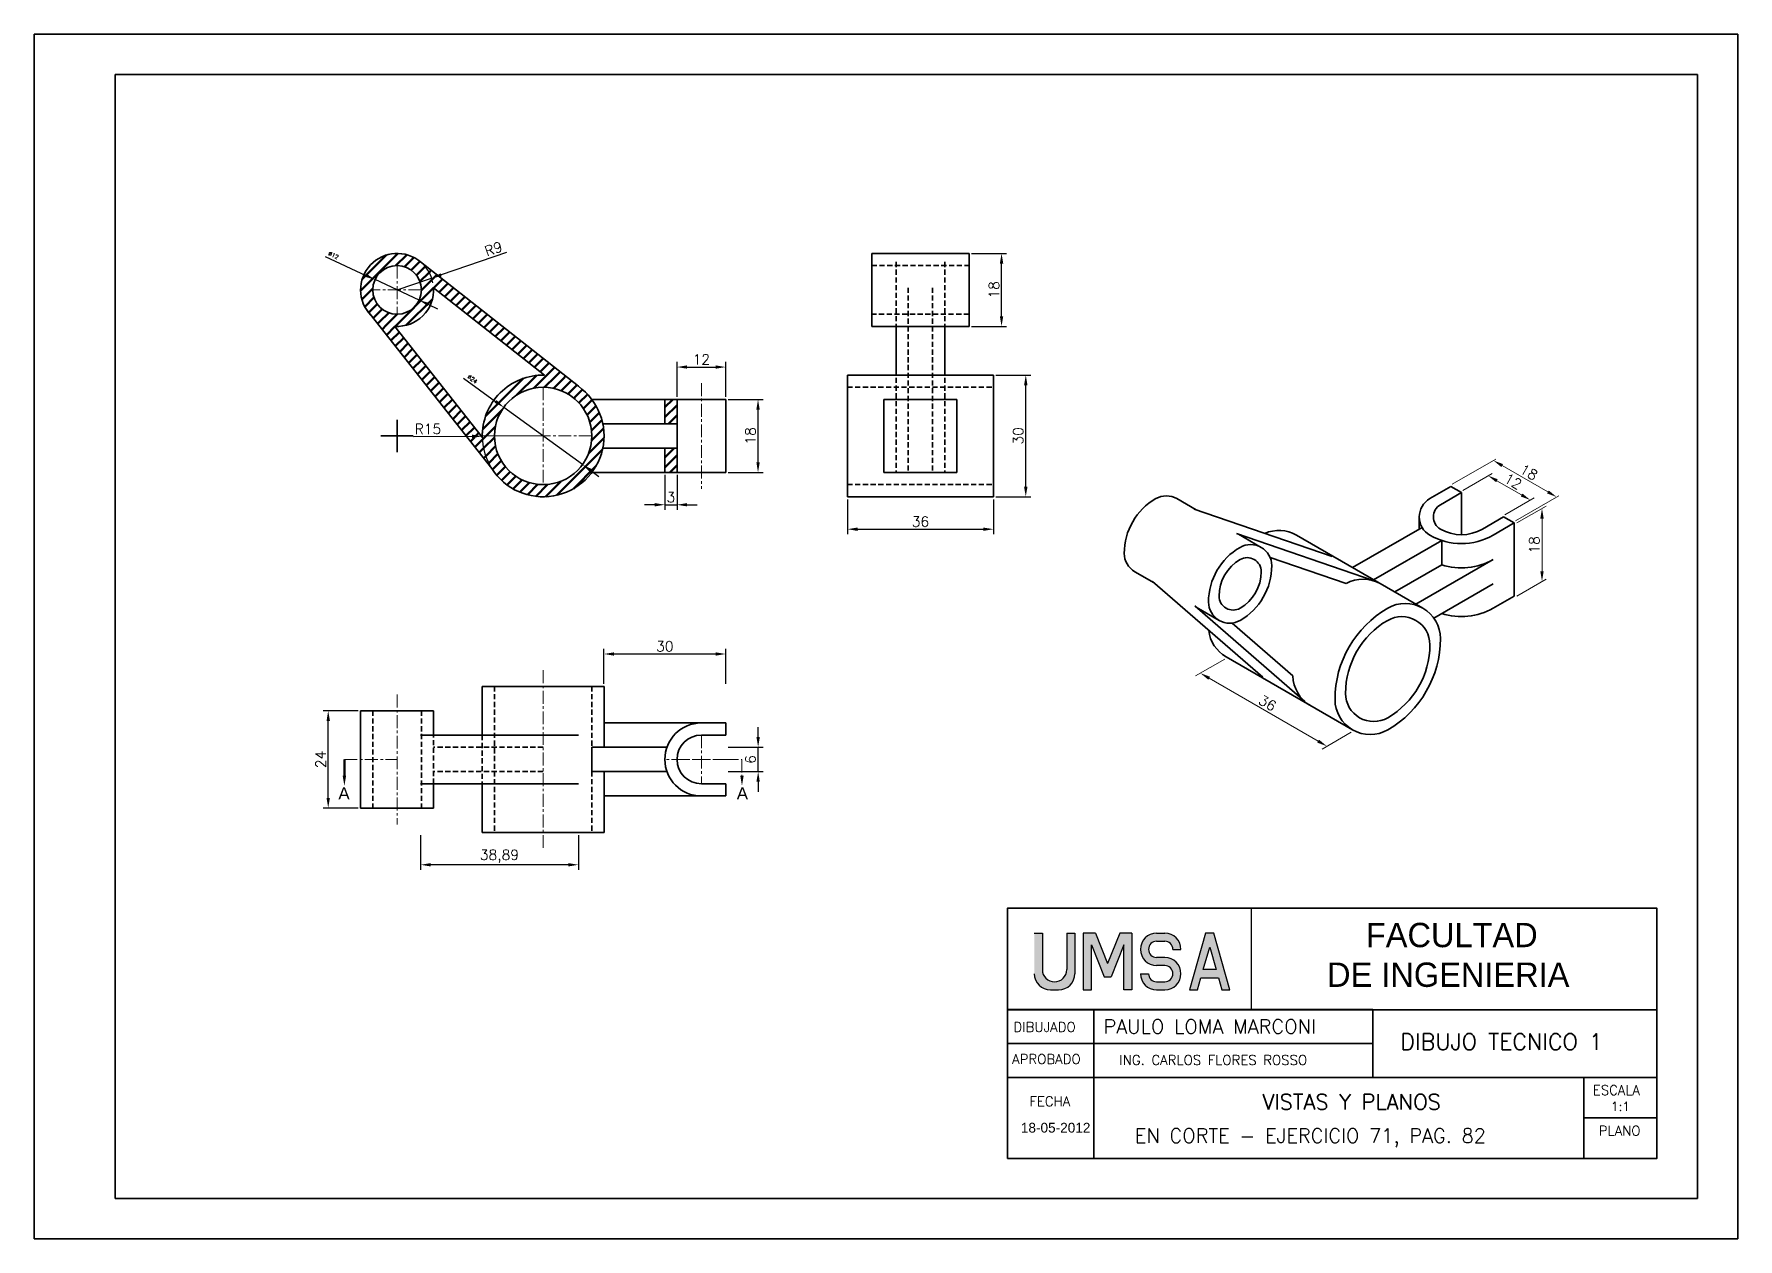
# Model space of a CAD drawing. Header units: millimetres. Extents: x -610 to 6844, y -355 to 774.
# Drawn here: x 2051 to 2471, y 3.6 to 300.6 of the extents above; entities that cross this region are included whole.
import ezdxf

# ---------------------------------------------------------------- set-up
doc = ezdxf.new("R2010")
doc.units = ezdxf.units.MM
doc.header["$LTSCALE"] = 0.1
doc.linetypes.add('CENTER', pattern=[50.8, 31.75, -6.35, 6.35, -6.35])
doc.linetypes.add('DASHED', pattern=[19.05, 12.7, -6.35])
for name, color, linetype, lineweight in [('A2', 2, 'Continuous', 30), ('COTAS', 2, 'Continuous', 9), ('COTAS @ 1', 2, 'Continuous', 9), ('EJES', 1, 'CENTER', 20), ('L2', 4, 'Continuous', 35), ('L3', 210, 'Continuous', 50), ('MARGEN', 5, 'Continuous', 35), ('SEG', 3, 'DASHED', 35), ('T1', 2, 'Continuous', 25), ('TEXT1', 2, 'Continuous', 20), ('TEXT2', 4, 'Continuous', 30)]:
    doc.layers.add(name, color=color, linetype=linetype, lineweight=lineweight)
doc.styles.add('ARIA', font='ARIALUNI.TTF')
doc.styles.add('SIMPLEX', font='simplex.shx')
doc.styles.get("Standard").update_dxf_attribs({"font": 'txt.shx', "height": 1})
doc.styles.add('TEXTO GRUESO', font='ARLRDBD.TTF')
doc.dimstyles.new('Anotativo', dxfattribs={"dimscale": 0, "dimtxt": 2.5, "dimasz": 2.5, "dimexe": 1.25, "dimexo": 0.625, "dimtad": 1, "dimtxsty": 'Standard', "dimcen": 2.5, "dimadec": 0, "dimazin": 0, "dimtfac": 1, "dimtmove": 0, "dimatfit": 3, "dimfxl": 0, "dimarcsym": 0})

# ---------------------------------------------------------------- blocks, each defined once
blk = doc.blocks.new('*D37')
at = {"layer": 'COTAS', "color": 0, "lineweight": -2, "transparency": 16777216}
for p, q in [((2251.52, 185.95), (2251.52, 177.34)), ((2287.52, 185.95), (2287.52, 177.34)), ((2254.02, 178.59), (2285.02, 178.59))]:
    blk.add_line(p, q, dxfattribs=at)
at = {"layer": 'COTAS', "color": 0, "transparency": 16777216}
for points in [[(2254.02, 179), (2254.02, 178.17), (2251.52, 178.59)], [(2285.02, 179), (2285.02, 178.17), (2287.52, 178.59)]]:
    blk.add_solid(points, dxfattribs=at)
at = {"layer": 'Defpoints', "color": 0, "transparency": 16777216}
for p in [(2251.52, 186.58), (2287.52, 186.58), (2287.52, 178.59)]:
    blk.add_point(p, dxfattribs=at)
at = {"layer": 'COTAS', "color": 0, "transparency": 16777216, "insert": (2269.52, 180.46), "char_height": 2.5, "attachment_point": 5}
blk.add_mtext('36', dxfattribs=at)
blk = doc.blocks.new('*D38')
at = {"layer": 'COTAS', "color": 0, "lineweight": -2, "transparency": 16777216}
for p, q in [((2288.15, 216.58), (2296.74, 216.58)), ((2295.49, 189.08), (2295.49, 214.08)), ((2288.15, 186.58), (2296.74, 186.58))]:
    blk.add_line(p, q, dxfattribs=at)
at = {"layer": 'COTAS', "color": 0, "transparency": 16777216}
for points in [[(2295.07, 214.08), (2295.91, 214.08), (2295.49, 216.58)], [(2295.07, 189.08), (2295.91, 189.08), (2295.49, 186.58)]]:
    blk.add_solid(points, dxfattribs=at)
at = {"layer": 'Defpoints', "color": 0, "transparency": 16777216}
for p in [(2287.52, 216.58), (2295.49, 216.58), (2287.52, 186.58)]:
    blk.add_point(p, dxfattribs=at)
at = {"layer": 'COTAS', "color": 0, "transparency": 16777216, "insert": (2293.62, 201.58), "char_height": 2.5, "attachment_point": 5, "rotation": 90}
blk.add_mtext('30', dxfattribs=at)
blk = doc.blocks.new('*D39')
at = {"layer": 'COTAS', "color": 0, "lineweight": -2, "transparency": 16777216}
for p, q in [((2282.15, 246.58), (2290.77, 246.58)), ((2289.52, 231.08), (2289.52, 244.08)), ((2282.15, 228.58), (2290.77, 228.58))]:
    blk.add_line(p, q, dxfattribs=at)
at = {"layer": 'COTAS', "color": 0, "transparency": 16777216}
for points in [[(2289.1, 244.08), (2289.94, 244.08), (2289.52, 246.58)], [(2289.1, 231.08), (2289.94, 231.08), (2289.52, 228.58)]]:
    blk.add_solid(points, dxfattribs=at)
at = {"layer": 'Defpoints', "color": 0, "transparency": 16777216}
for p in [(2281.52, 246.58), (2289.52, 246.58), (2281.52, 228.58)]:
    blk.add_point(p, dxfattribs=at)
at = {"layer": 'COTAS', "color": 0, "transparency": 16777216, "insert": (2287.65, 237.58), "char_height": 2.5, "attachment_point": 5, "rotation": 90}
blk.add_mtext('18', dxfattribs=at)
blk = doc.blocks.new('*D40')
at = {"layer": 'COTAS', "color": 0, "lineweight": -2, "transparency": 16777216}
for p, q in [((2222.15, 210.58), (2230.74, 210.58)), ((2229.49, 195.08), (2229.49, 208.08)), ((2222.15, 192.58), (2230.74, 192.58))]:
    blk.add_line(p, q, dxfattribs=at)
at = {"layer": 'COTAS', "color": 0, "transparency": 16777216}
for points in [[(2229.08, 208.08), (2229.91, 208.08), (2229.49, 210.58)], [(2229.08, 195.08), (2229.91, 195.08), (2229.49, 192.58)]]:
    blk.add_solid(points, dxfattribs=at)
at = {"layer": 'Defpoints', "color": 0, "transparency": 16777216}
for p in [(2221.52, 210.58), (2229.49, 210.58), (2221.52, 192.58)]:
    blk.add_point(p, dxfattribs=at)
at = {"layer": 'COTAS', "color": 0, "transparency": 16777216, "insert": (2227.62, 201.58), "char_height": 2.5, "attachment_point": 5, "rotation": 90}
blk.add_mtext('18', dxfattribs=at)
blk = doc.blocks.new('*D64')
at = {"layer": 'COTAS', "color": 0, "lineweight": -2, "transparency": 16777216}
for p, q in [((2156.85, 215.85), (2164.78, 210.09)), ((2186.23, 194.53), (2166.81, 208.62)), ((2188.26, 193.06), (2190.28, 191.6))]:
    blk.add_line(p, q, dxfattribs=at)
at = {"layer": 'COTAS', "color": 0, "transparency": 16777216}
for points in [[(2165.03, 210.43), (2164.54, 209.75), (2166.81, 208.62)], [(2188.5, 193.4), (2188.01, 192.73), (2186.23, 194.53)]]:
    blk.add_solid(points, dxfattribs=at)
at = {"layer": 'Defpoints', "color": 0, "transparency": 16777216}
for p in [(2166.81, 208.62), (2186.23, 194.53)]:
    blk.add_point(p, dxfattribs=at)
at = {"layer": 'COTAS', "color": 0, "transparency": 16777216, "insert": (2159.1, 215.61), "char_height": 1, "attachment_point": 5, "rotation": 324.041}
blk.add_mtext('∅24', dxfattribs=at)
blk = doc.blocks.new('*D57')
at = {"layer": 'COTAS', "color": 0, "lineweight": -2, "transparency": 16777216}
for p, q in [((2144.6, 201.41), (2159.02, 201.49)), ((2176.52, 201.58), (2161.52, 201.5))]:
    blk.add_line(p, q, dxfattribs=at)
blk.add_arc((2176.52, 201.58), 15, 175.5269, 210.1394, dxfattribs=at)
at = {"layer": 'COTAS', "color": 0, "transparency": 16777216}
blk.add_solid([(2159.02, 201.9), (2159.02, 201.07), (2161.52, 201.5)], dxfattribs=at)
at = {"layer": 'Defpoints', "color": 0, "transparency": 16777216}
for p in [(2161.52, 201.5), (2176.52, 201.58)]:
    blk.add_point(p, dxfattribs=at)
at = {"layer": 'COTAS', "color": 0, "transparency": 16777216, "insert": (2148.13, 203.3), "char_height": 2.5, "attachment_point": 5, "rotation": 0.3016}
blk.add_mtext('R15', dxfattribs=at)
blk = doc.blocks.new('*D58')
at = {"layer": 'COTAS', "color": 0, "lineweight": -2, "transparency": 16777216}
for p, q in [((2167.46, 246.79), (2151.4, 241.3)), ((2140.52, 237.58), (2149.04, 240.49))]:
    blk.add_line(p, q, dxfattribs=at)
blk.add_arc((2140.52, 237.58), 9, 10.9274, 46.0632, dxfattribs=at)
at = {"layer": 'COTAS', "color": 0, "transparency": 16777216}
blk.add_solid([(2151.27, 241.69), (2151.54, 240.91), (2149.04, 240.49)], dxfattribs=at)
at = {"layer": 'Defpoints', "color": 0, "transparency": 16777216}
for p in [(2149.04, 240.49), (2140.52, 237.58)]:
    blk.add_point(p, dxfattribs=at)
at = {"layer": 'COTAS', "color": 0, "transparency": 16777216, "insert": (2164.29, 247.69), "char_height": 2.5, "attachment_point": 5, "rotation": 18.8851}
blk.add_mtext('R9', dxfattribs=at)
blk = doc.blocks.new('*D65')
at = {"layer": 'COTAS', "color": 0, "lineweight": -2, "transparency": 16777216}
for p, q in [((2122.76, 245.84), (2132.82, 241.16)), ((2145.96, 235.05), (2135.08, 240.11)), ((2148.23, 233.99), (2150.5, 232.94))]:
    blk.add_line(p, q, dxfattribs=at)
at = {"layer": 'COTAS', "color": 0, "transparency": 16777216}
for points in [[(2132.99, 241.54), (2132.64, 240.79), (2135.08, 240.11)], [(2148.4, 234.37), (2148.05, 233.61), (2145.96, 235.05)]]:
    blk.add_solid(points, dxfattribs=at)
at = {"layer": 'Defpoints', "color": 0, "transparency": 16777216}
for p in [(2135.08, 240.11), (2145.96, 235.05)]:
    blk.add_point(p, dxfattribs=at)
at = {"layer": 'COTAS', "color": 0, "transparency": 16777216, "insert": (2124.85, 246.11), "char_height": 1, "attachment_point": 5, "rotation": 335.0495}
blk.add_mtext('∅12', dxfattribs=at)
blk = doc.blocks.new('*D41')
at = {"layer": 'COTAS', "color": 0, "lineweight": -2, "transparency": 16777216}
for p, q in [((2229.52, 127.33), (2229.52, 129.83)), ((2222.15, 124.83), (2230.77, 124.83)), ((2229.52, 118.83), (2229.52, 124.83)), ((2222.15, 118.83), (2230.77, 118.83)), ((2229.52, 116.33), (2229.52, 113.83))]:
    blk.add_line(p, q, dxfattribs=at)
at = {"layer": 'COTAS', "color": 0, "transparency": 16777216}
for points in [[(2229.1, 127.33), (2229.93, 127.33), (2229.52, 124.83)], [(2229.1, 116.33), (2229.93, 116.33), (2229.52, 118.83)]]:
    blk.add_solid(points, dxfattribs=at)
at = {"layer": 'Defpoints', "color": 0, "transparency": 16777216}
for p in [(2221.52, 124.83), (2229.52, 124.83), (2221.52, 118.83)]:
    blk.add_point(p, dxfattribs=at)
at = {"layer": 'COTAS', "color": 0, "transparency": 16777216, "insert": (2227.64, 121.83), "char_height": 2.5, "attachment_point": 5, "rotation": 90}
blk.add_mtext('6', dxfattribs=at)
blk = doc.blocks.new('*D42')
at = {"layer": 'COTAS', "color": 0, "lineweight": -2, "transparency": 16777216}
for p, q in [((2209.52, 211.2), (2209.52, 219.81)), ((2212.02, 218.56), (2219.02, 218.56)), ((2221.52, 211.2), (2221.52, 219.81))]:
    blk.add_line(p, q, dxfattribs=at)
at = {"layer": 'COTAS', "color": 0, "transparency": 16777216}
for points in [[(2212.02, 218.98), (2212.02, 218.15), (2209.52, 218.56)], [(2219.02, 218.98), (2219.02, 218.15), (2221.52, 218.56)]]:
    blk.add_solid(points, dxfattribs=at)
at = {"layer": 'Defpoints', "color": 0, "transparency": 16777216}
for p in [(2221.52, 218.56), (2209.52, 210.58), (2221.52, 210.58)]:
    blk.add_point(p, dxfattribs=at)
at = {"layer": 'COTAS', "color": 0, "transparency": 16777216, "insert": (2215.52, 220.44), "char_height": 2.5, "attachment_point": 5}
blk.add_mtext('12', dxfattribs=at)
blk = doc.blocks.new('*D43')
at = {"layer": 'COTAS', "color": 0, "lineweight": -2, "transparency": 16777216}
for p, q in [((2206.52, 191.95), (2206.52, 183.36)), ((2209.52, 191.95), (2209.52, 183.36)), ((2204.02, 184.61), (2201.52, 184.61)), ((2206.52, 184.61), (2209.52, 184.61)), ((2212.02, 184.61), (2214.52, 184.61))]:
    blk.add_line(p, q, dxfattribs=at)
at = {"layer": 'COTAS', "color": 0, "transparency": 16777216}
for points in [[(2204.02, 185.03), (2204.02, 184.2), (2206.52, 184.61)], [(2212.02, 185.03), (2212.02, 184.2), (2209.52, 184.61)]]:
    blk.add_solid(points, dxfattribs=at)
at = {"layer": 'Defpoints', "color": 0, "transparency": 16777216}
for p in [(2206.52, 192.58), (2209.52, 192.58), (2209.52, 184.61)]:
    blk.add_point(p, dxfattribs=at)
at = {"layer": 'COTAS', "color": 0, "transparency": 16777216, "insert": (2208.02, 186.49), "char_height": 2.5, "attachment_point": 5}
blk.add_mtext('3', dxfattribs=at)
blk = doc.blocks.new('*D44')
at = {"layer": 'COTAS', "color": 0, "lineweight": -2, "transparency": 16777216}
for p, q in [((2191.52, 140.45), (2191.52, 149.08)), ((2194.02, 147.83), (2219.02, 147.83)), ((2221.52, 140.45), (2221.52, 149.08))]:
    blk.add_line(p, q, dxfattribs=at)
at = {"layer": 'COTAS', "color": 0, "transparency": 16777216}
for points in [[(2194.02, 148.24), (2194.02, 147.41), (2191.52, 147.83)], [(2219.02, 148.24), (2219.02, 147.41), (2221.52, 147.83)]]:
    blk.add_solid(points, dxfattribs=at)
at = {"layer": 'Defpoints', "color": 0, "transparency": 16777216}
for p in [(2221.52, 147.83), (2191.52, 139.83), (2221.52, 139.83)]:
    blk.add_point(p, dxfattribs=at)
at = {"layer": 'COTAS', "color": 0, "transparency": 16777216, "insert": (2206.52, 149.7), "char_height": 2.5, "attachment_point": 5}
blk.add_mtext('30', dxfattribs=at)
blk = doc.blocks.new('*D45')
at = {"layer": 'COTAS', "color": 0, "lineweight": -2, "transparency": 16777216}
for p, q in [((2146.3, 103.2), (2146.3, 94.62)), ((2185.2, 103.2), (2185.2, 94.62)), ((2182.7, 95.87), (2148.8, 95.87))]:
    blk.add_line(p, q, dxfattribs=at)
at = {"layer": 'COTAS', "color": 0, "transparency": 16777216}
for points in [[(2148.8, 96.28), (2148.8, 95.45), (2146.3, 95.87)], [(2182.7, 96.28), (2182.7, 95.45), (2185.2, 95.87)]]:
    blk.add_solid(points, dxfattribs=at)
at = {"layer": 'Defpoints', "color": 0, "transparency": 16777216}
for p in [(2146.3, 103.83), (2185.2, 103.83), (2146.3, 95.87)]:
    blk.add_point(p, dxfattribs=at)
at = {"layer": 'COTAS', "color": 0, "transparency": 16777216, "insert": (2165.75, 97.95), "char_height": 2.5, "attachment_point": 5}
blk.add_mtext('38,89', dxfattribs=at)
blk = doc.blocks.new('*D46')
at = {"layer": 'COTAS', "color": 0, "lineweight": -2, "transparency": 16777216}
for p, q in [((2130.9, 133.83), (2122.29, 133.83)), ((2123.54, 112.33), (2123.54, 131.33)), ((2130.9, 109.83), (2122.29, 109.83))]:
    blk.add_line(p, q, dxfattribs=at)
at = {"layer": 'COTAS', "color": 0, "transparency": 16777216}
for points in [[(2123.13, 131.33), (2123.96, 131.33), (2123.54, 133.83)], [(2123.13, 112.33), (2123.96, 112.33), (2123.54, 109.83)]]:
    blk.add_solid(points, dxfattribs=at)
at = {"layer": 'Defpoints', "color": 0, "transparency": 16777216}
for p in [(2123.54, 133.83), (2131.52, 133.83), (2131.52, 109.83)]:
    blk.add_point(p, dxfattribs=at)
at = {"layer": 'COTAS', "color": 0, "transparency": 16777216, "insert": (2121.67, 121.83), "char_height": 2.5, "attachment_point": 5, "rotation": 90}
blk.add_mtext('24', dxfattribs=at)

msp = doc.modelspace()

# ---------------------------------------------------------------- hatches: boundary and pattern name
at = {"layer": 'L3'}
h = msp.add_hatch(dxfattribs=at)
h.set_pattern_fill('ANSI31', color=256, scale=0.55, style=0)
h.paths.add_polyline_path([(2131.522, 237.578, 0.1437638), (2132.95, 232.712), (2134.028, 231.347, 0.675684), (2149.522, 237.578, 1)])
h.paths.add_polyline_path([(2146.522, 237.578, -1), (2134.522, 237.578, -1)], flags=16)
h.paths.add_polyline_path([(2161.522, 201.578, 1), (2191.522, 201.578, 1)])
h.paths.add_polyline_path([(2188.522, 201.578, -1), (2164.522, 201.578, -1)], flags=16)
h.paths.add_polyline_path([(2146.302, 244.476, -0.2062035), (2149.506, 238.117), (2176.846, 216.574, -0.1498382), (2185.195, 213.816)])
h.paths.add_polyline_path([(2139.965, 228.595, -0.1882347), (2134.028, 231.347), (2163.875, 193.512, -0.1371313), (2161.526, 201.239)])
h = msp.add_hatch(dxfattribs=at)
h.set_pattern_fill('ANSI31', color=256, scale=0.55, style=0)
h.paths.add_polyline_path([(2209.522, 210.578), (2206.522, 210.578), (2206.522, 204.578), (2209.522, 204.578)])
h.paths.add_polyline_path([(2209.522, 198.578), (2206.522, 198.578), (2206.522, 192.578), (2209.522, 192.578)])
at = {"layer": 'TEXT2'}
h = msp.add_hatch(color=256, dxfattribs=at)
edge = h.paths.add_edge_path()
edge.add_arc((2302.58, 70.022), 3, 180, 360)
edge.add_line((2305.58, 70.022), (2305.58, 79.022))
edge.add_line((2305.58, 79.022), (2307.58, 79.022))
edge.add_line((2307.58, 79.022), (2307.58, 69.022))
edge.add_arc((2303.58, 69.022), 4, 270, 360, ccw=False)
edge.add_line((2303.58, 65.022), (2301.58, 65.022))
edge.add_arc((2301.58, 69.022), 4, 180, 270, ccw=False)
edge.add_line((2297.58, 69.022), (2297.58, 79.022))
edge.add_line((2297.58, 79.022), (2299.58, 79.022))
edge.add_line((2299.58, 79.022), (2299.58, 70.022))
msp.add_hatch(color=256, dxfattribs=at).paths.add_polyline_path([(2314.804, 68.28), (2316.518, 68.28), (2319.661, 76.137), (2319.661, 65.022), (2321.661, 65.022), (2321.661, 79.022), (2318.661, 79.022), (2315.661, 71.522), (2312.661, 79.022), (2309.661, 79.022), (2309.661, 65.022), (2311.661, 65.022), (2311.661, 76.137)])
h = msp.add_hatch(color=256, dxfattribs=at)
edge = h.paths.add_edge_path()
edge.add_line((2327.743, 79.022), (2329.743, 79.022))
edge.add_arc((2329.743, 75.022), 4, 0, 90, ccw=False)
edge.add_line((2333.743, 75.022), (2331.743, 75.022))
edge.add_arc((2329.743, 75.022), 2, 0, 90)
edge.add_line((2329.743, 77.022), (2327.743, 77.022))
edge.add_arc((2327.743, 75.022), 2, 90, 270)
edge.add_line((2327.743, 73.022), (2329.743, 73.022))
edge.add_arc((2329.743, 69.022), 4, -90, 90, ccw=False)
edge.add_line((2329.743, 65.022), (2327.743, 65.022))
edge.add_arc((2327.743, 69.022), 4, 180, 270, ccw=False)
edge.add_line((2323.743, 69.022), (2325.743, 69.022))
edge.add_arc((2327.743, 69.022), 2, 180, 270)
edge.add_line((2327.743, 67.022), (2329.743, 67.022))
edge.add_arc((2329.743, 69.022), 2, 270, 450)
edge.add_line((2329.743, 71.022), (2327.743, 71.022))
edge.add_arc((2327.743, 75.022), 4, 90, 270, ccw=False)
h = msp.add_hatch(color=256, dxfattribs=at)
h.paths.add_polyline_path([(2342.396, 70.022), (2339.253, 70.022), (2340.824, 75.522)], flags=16)
h.paths.add_polyline_path([(2338.681, 68.022), (2342.967, 68.022), (2343.824, 65.022), (2345.824, 65.022), (2341.824, 79.022), (2339.824, 79.022), (2335.824, 65.022), (2337.824, 65.022)])

# ---------------------------------------------------------------- linework, layer by layer
at = {"layer": 'COTAS'}
for p, q in [((2400.606, 189.659), (2411.328, 195.849)), ((2424.187, 187.774), (2412.929, 194.274)), ((2403.204, 188.159), (2410.427, 192.329)), ((2417.696, 187.026), (2411.634, 190.526)), ((2413.597, 182.159), (2420.819, 186.329)), ((2416.195, 180.659), (2426.916, 186.849)), ((2416.507, 180.118), (2423.73, 184.288)), ((2422.741, 181.217), (2422.741, 168.217)), ((2416.507, 162.118), (2423.73, 166.288)), ((2344.556, 146.577), (2337.333, 142.407)), ((2367.547, 126.351), (2340.7, 141.851)), ((2375.733, 128.577), (2368.51, 124.407))]:
    msp.add_line(p, q, dxfattribs=at)
for points in [[(2413.137, 194.635), (2412.721, 193.913), (2410.764, 195.524)], [(2411.842, 190.887), (2411.425, 190.165), (2409.469, 191.776)], [(2417.904, 187.387), (2417.488, 186.665), (2419.861, 185.776)], [(2424.396, 188.135), (2423.979, 187.413), (2426.352, 186.524)], [(2422.325, 181.217), (2423.158, 181.217), (2422.741, 183.717)], [(2422.325, 168.217), (2423.158, 168.217), (2422.741, 165.717)], [(2340.908, 142.212), (2340.492, 141.49), (2338.535, 143.101)], [(2367.755, 126.712), (2367.339, 125.99), (2369.712, 125.101)]]:
    msp.add_solid(points, dxfattribs=at)
at = {"layer": 'EJES'}
for p, q in [((2140.522, 243.578), (2140.522, 231.578)), ((2146.522, 237.578), (2134.522, 237.578)), ((2215.522, 214.578), (2215.522, 188.578)), ((2176.522, 213.578), (2176.522, 189.578)), ((2188.522, 201.578), (2164.522, 201.578)), ((2176.522, 143.828), (2176.522, 99.828)), ((2140.513, 137.828), (2140.523, 105.828)), ((2215.522, 127.828), (2215.522, 115.828)), ((2127.522, 121.828), (2140.518, 121.828)), ((2221.522, 121.828), (2206.522, 121.828)), ((2209.522, 121.828), (2221.522, 121.828)), ((2221.522, 121.828), (2225.522, 121.828)), ((2225.522, 121.828), (2225.522, 117.828))]:
    msp.add_line(p, q, dxfattribs=at)
for points in [[(2127.112, 117.815), (2127.945, 117.815), (2127.528, 115.315)], [(2225.112, 117.815), (2225.945, 117.815), (2225.528, 115.315)]]:
    msp.add_solid(points, dxfattribs=at)
at = {"layer": 'L2'}
for p, q in [((2471.035, 300.639), (2051.035, 300.639)), ((2051.035, 300.639), (2051.035, 3.639)), ((2471.035, 3.639), (2471.035, 300.639)), ((2461.035, 290.639), (2071.035, 290.639)), ((2071.035, 290.639), (2071.035, 13.639)), ((2461.035, 13.639), (2461.035, 290.639)), ((2146.302, 244.476), (2185.195, 213.816)), ((2257.522, 246.578), (2257.522, 243.578)), ((2281.522, 246.578), (2257.522, 246.578)), ((2281.522, 243.578), (2281.522, 246.578)), ((2257.522, 231.578), (2257.522, 243.578)), ((2281.522, 243.578), (2281.522, 231.578)), ((2149.506, 238.117), (2176.846, 216.574)), ((2132.95, 232.712), (2163.875, 193.512)), ((2257.522, 231.578), (2257.522, 228.578)), ((2281.522, 228.578), (2281.522, 231.578)), ((2139.965, 228.595), (2161.526, 201.239)), ((2257.522, 228.578), (2281.522, 228.578)), ((2263.522, 228.578), (2263.522, 216.578)), ((2275.522, 228.578), (2275.522, 216.578)), ((2251.522, 216.578), (2287.522, 216.578)), ((2251.522, 186.578), (2251.522, 216.578)), ((2287.522, 216.578), (2287.522, 186.578)), ((2183.391, 211.417), (2184.481, 210.558)), ((2221.522, 210.578), (2188.522, 210.578)), ((2206.522, 204.578), (2206.522, 210.578)), ((2209.522, 210.578), (2209.522, 192.578)), ((2221.522, 210.578), (2221.522, 192.578)), ((2269.522, 210.578), (2260.522, 210.578)), ((2260.522, 210.578), (2260.522, 192.578)), ((2278.522, 210.578), (2269.522, 210.578)), ((2278.522, 192.578), (2278.522, 210.578)), ((2140.522, 197.578), (2140.522, 205.578)), ((2209.522, 204.578), (2191.219, 204.578)), ((2144.522, 201.578), (2136.522, 201.578)), ((2209.522, 198.578), (2191.219, 198.578)), ((2206.522, 192.578), (2206.522, 198.578)), ((2221.522, 192.578), (2188.522, 192.578)), ((2260.522, 192.578), (2278.522, 192.578)), ((2400.294, 189.118), (2395.098, 186.118)), ((2400.294, 189.118), (2402.892, 187.618)), ((2251.522, 186.578), (2287.522, 186.578)), ((2337.507, 183.368), (2332.744, 186.118)), ((2402.892, 187.618), (2397.696, 184.618)), ((2402.892, 187.618), (2402.892, 177.226)), ((2371.01, 171.827), (2337.034, 183.531)), ((2392.5, 181.618), (2392.5, 178.618)), ((2408.088, 178.618), (2413.284, 181.618)), ((2413.284, 181.618), (2415.882, 180.118)), ((2381.402, 165.827), (2347.427, 177.531)), ((2353.528, 174.118), (2347.899, 177.368)), ((2393.366, 159.118), (2362.189, 177.118)), ((2393.196, 179.02), (2376.045, 169.118)), ((2415.882, 180.118), (2410.686, 177.118)), ((2415.882, 180.118), (2415.882, 162.118)), ((2398.026, 175.809), (2381.241, 166.118)), ((2398.026, 175.809), (2398.026, 169.809)), ((2327.115, 165.368), (2322.351, 168.118)), ((2374.452, 165.196), (2355.712, 171.651)), ((2398.026, 169.809), (2386.437, 163.118)), ((2410.686, 171.118), (2391.634, 160.118)), ((2353.892, 142.097), (2326.737, 165.696)), ((2396.065, 156.676), (2410.686, 165.118)), ((2364.284, 136.097), (2337.13, 159.696)), ((2415.882, 162.118), (2410.686, 159.118)), ((2343.136, 156.118), (2337.507, 159.368)), ((2361.324, 142.459), (2346.364, 155.46)), ((2376.045, 129.118), (2344.868, 147.118)), ((2191.522, 139.828), (2161.522, 139.828)), ((2161.522, 139.828), (2161.522, 127.828)), ((2191.522, 139.828), (2191.522, 124.828)), ((2131.522, 133.828), (2131.522, 109.828)), ((2131.522, 133.828), (2149.522, 133.828)), ((2149.522, 127.828), (2149.522, 133.828)), ((2206.522, 130.828), (2191.522, 130.828)), ((2221.522, 130.828), (2206.522, 130.828)), ((2221.522, 127.828), (2221.522, 130.828)), ((2185.195, 127.828), (2146.302, 127.828)), ((2221.522, 127.828), (2215.522, 127.828)), ((2207.036, 124.828), (2188.522, 124.828)), ((2188.522, 124.828), (2188.522, 118.828)), ((2188.522, 118.828), (2207.036, 118.828)), ((2191.522, 103.828), (2191.522, 118.828)), ((2185.195, 115.828), (2146.302, 115.828)), ((2149.522, 109.828), (2149.522, 115.828)), ((2161.522, 115.828), (2161.522, 103.828)), ((2215.522, 115.828), (2221.522, 115.828)), ((2221.522, 115.828), (2221.522, 112.828)), ((2131.522, 109.828), (2149.522, 109.828)), ((2206.522, 112.828), (2191.522, 112.828)), ((2221.522, 112.828), (2206.522, 112.828)), ((2161.522, 103.828), (2191.522, 103.828)), ((2071.035, 13.639), (2461.035, 13.639)), ((2051.035, 3.639), (2471.035, 3.639))]:
    msp.add_line(p, q, dxfattribs=at)
for points in [[(2332.744, 186.118, 0.2679492), (2327.548, 186.118, 0.2679492), (2319.753, 172.618, 0.2679492), (2322.351, 168.118)], [(2395.098, 186.118, 0.5773503), (2395.098, 177.118, 0.2679492), (2410.686, 177.118, -0.5773503)], [(2397.696, 184.618, 0.5773503), (2397.696, 178.618, 0.2679492), (2408.088, 178.618, -0.5773503)], [(2362.189, 177.118, 0.2383295), (2354.389, 177.553, 0.2383295)], [(2356.126, 169.618, 0.5773503), (2348.332, 174.118, 0.2679492), (2340.538, 160.618, 0.5773503), (2348.332, 156.118, 0.2679492), (2356.126, 169.618, 4.6695059)], [(2353.528, 168.118, 0.5773503), (2348.332, 171.118, 0.2679492), (2343.136, 162.118, 0.5773503), (2348.332, 159.118, 0.2679492), (2353.528, 168.118, -7.6629892)], [(2398.026, 169.809, 0.2134218), (2410.686, 171.118)], [(2382.973, 165.118, 0.2630304), (2374.452, 165.196, 0.2630304)], [(2397.696, 151.618, 0.5773503), (2384.705, 159.118, 0.2679492), (2371.715, 136.618, 0.5773503), (2384.705, 129.118, 0.2679492), (2397.696, 151.618, -5.4380189)], [(2395.098, 150.118, 0.5773503), (2384.705, 156.118, 0.2679492), (2374.313, 138.118, 0.5773503), (2384.705, 132.118, 0.2679492), (2395.098, 150.118, 0.1105214), (2395.098, 150.118, 6.8823013)], [(2398.026, 157.809, 0.2134218), (2410.686, 159.118)], [(2340.592, 153.656, 0.2383246), (2344.868, 147.118)], [(2361.324, 142.459, 0.2630307), (2365.653, 135.118)]]:
    msp.add_lwpolyline(points, format="xyb", dxfattribs=at)
for centre, radius in [((2140.522, 237.578), 6), ((2176.522, 201.578), 12)]:
    msp.add_circle(centre, radius, dxfattribs=at)
for centre, radius, start, end in [((2140.522, 237.578), 9, 50.04208, 223.81494), ((2140.522, 237.578), 9, 266.4562, 3.43693), ((2176.522, 201.578), 15, 88.76103, 181.29339), ((2176.522, 201.578), 15, 212.52675, 54.67422), ((2215.522, 121.828), 9, 90, 270), ((2215.522, 121.828), 6, 90, 270)]:
    msp.add_arc(centre, radius, start, end, dxfattribs=at)
at = {"layer": 'L3'}
msp.add_line((2127.522, 121.828), (2127.522, 117.828), dxfattribs=at)
at = {"layer": 'MARGEN'}
for p, q in [((2291.022, 60.153), (2381.043, 60.153)), ((2291.022, 60.095), (2451.022, 60.095)), ((2312.241, 60.153), (2312.241, 23.453)), ((2381.043, 60.153), (2381.043, 43.453)), ((2291.022, 51.853), (2381.043, 51.853)), ((2291.022, 43.453), (2451.022, 43.453)), ((2433.022, 43.453), (2433.022, 23.453)), ((2433.022, 33.453), (2451.022, 33.453))]:
    msp.add_line(p, q, dxfattribs=at)
msp.add_lwpolyline([(2291.022, 23.453), (2451.022, 23.453), (2451.022, 85.212), (2291.022, 85.212)], close=True, dxfattribs=at)
at = {"layer": 'SEG'}
for p, q in [((2263.522, 244.476), (2263.522, 192.578)), ((2275.522, 244.476), (2275.522, 192.578)), ((2257.522, 243.578), (2281.522, 243.578)), ((2266.522, 238.117), (2266.522, 192.578)), ((2272.522, 238.117), (2272.522, 192.578)), ((2281.522, 231.578), (2257.522, 231.578)), ((2251.522, 213.578), (2287.522, 213.578)), ((2251.522, 189.578), (2287.522, 189.578)), ((2164.522, 139.828), (2164.522, 103.828)), ((2188.522, 139.828), (2188.522, 103.828)), ((2134.522, 133.828), (2134.522, 109.828)), ((2146.522, 133.828), (2146.522, 109.828)), ((2149.522, 115.828), (2149.522, 127.828)), ((2161.522, 127.828), (2161.522, 115.828)), ((2176.522, 124.828), (2149.512, 124.828)), ((2176.522, 118.828), (2149.516, 118.828))]:
    msp.add_line(p, q, dxfattribs=at)
at = {"layer": 'TEXT2'}
for p, q in [((2351.022, 85.095), (2351.022, 60.095)), ((2297.58, 79.022), (2299.58, 79.022)), ((2299.58, 79.022), (2299.58, 70.022)), ((2305.58, 79.022), (2307.58, 79.022)), ((2305.58, 79.022), (2305.58, 70.022)), ((2307.58, 79.022), (2307.58, 69.022)), ((2309.661, 79.022), (2309.661, 65.022)), ((2312.661, 79.022), (2309.661, 79.022)), ((2311.661, 65.022), (2311.661, 76.137)), ((2311.661, 76.137), (2314.804, 68.28)), ((2312.661, 79.022), (2315.661, 71.522)), ((2318.661, 79.022), (2315.661, 71.522)), ((2319.661, 76.137), (2316.518, 68.28)), ((2321.661, 79.022), (2318.661, 79.022)), ((2319.661, 65.022), (2319.661, 76.137)), ((2321.661, 79.022), (2321.661, 65.022)), ((2327.743, 79.022), (2329.743, 79.022)), ((2327.743, 77.022), (2329.743, 77.022)), ((2329.743, 73.022), (2327.743, 73.022)), ((2331.743, 75.022), (2333.743, 75.022)), ((2339.253, 70.022), (2340.824, 75.522)), ((2340.824, 75.522), (2342.396, 70.022)), ((2314.804, 68.28), (2316.518, 68.28)), ((2323.743, 69.022), (2325.743, 69.022)), ((2329.743, 71.022), (2327.743, 71.022)), ((2337.824, 65.022), (2338.681, 68.022)), ((2338.681, 68.022), (2342.967, 68.022)), ((2342.396, 70.022), (2339.253, 70.022)), ((2342.967, 68.022), (2343.824, 65.022)), ((2301.58, 65.022), (2303.58, 65.022)), ((2309.661, 65.022), (2311.661, 65.022)), ((2321.661, 65.022), (2319.661, 65.022)), ((2327.743, 67.022), (2329.743, 67.022)), ((2327.743, 65.022), (2329.743, 65.022)), ((2343.824, 65.022), (2345.824, 65.022))]:
    msp.add_line(p, q, dxfattribs=at)
msp.add_lwpolyline([(2345.824, 65.022), (2341.824, 79.022), (2339.824, 79.022), (2335.824, 65.022), (2337.824, 65.022)], dxfattribs=at)
for centre, radius, start, end in [((2327.743, 75.022), 4, 90, 270), ((2327.743, 75.022), 2, 90, 270), ((2329.743, 75.022), 4, 0, 90), ((2329.743, 75.022), 2, 0, 90), ((2329.743, 69.022), 4, 270, 90), ((2301.58, 69.022), 4, 180, 270), ((2302.58, 70.022), 3, 180, 0), ((2303.58, 69.022), 4, 270, 0), ((2327.743, 69.022), 4, 180, 270), ((2327.743, 69.022), 2, 180, 270), ((2329.743, 69.022), 2, 270, 90)]:
    msp.add_arc(centre, radius, start, end, dxfattribs=at)

# ---------------------------------------------------------------- texts
at = {"layer": 'A2', "style": 'SIMPLEX'}
for s, height, p in [('VISTAS Y PLANOS', 3.8, (2353.845, 35.519)), ('EN CORTE - EJERCICIO 71, PAG. 82', 3.5, (2322.37, 27.345))]:
    msp.add_text(s, height=height, dxfattribs=at).set_placement(p)
at = {"layer": 'COTAS', "char_height": 2.5, "attachment_point": 5}
for s, insert, rotation in [('18', (2419.496, 192.648), 330), ('12', (2415.602, 190.4), 330), ('18', (2420.866, 174.717), 90), ('36', (2355.061, 135.725), 330)]:
    msp.add_mtext(s, dxfattribs=dict(at, insert=insert, rotation=rotation))
at = {"layer": 'EJES', "style": 'ARIA'}
for p in [(2126.036, 111.968), (2224.238, 111.964)]:
    msp.add_text('A', height=3, dxfattribs=at).set_placement(p)
at = {"layer": 'L2', "insert": (2294.277, 32.257), "char_height": 2.4, "width": 11.65285, "attachment_point": 1, "style": 'ARIA'}
msp.add_mtext('18-05-2012', dxfattribs=at)
at = {"layer": 'T1', "insert": (2312.241, 57.75), "char_height": 3.5, "attachment_point": 1, "style": 'SIMPLEX'}
msp.add_mtext_dynamic_manual_height_columns(' PAULO LOMA MARCONI', width=68.80213, gutter_width=17.5, heights=[0], dxfattribs=at)
at = {"layer": 'TEXT1', "style": 'SIMPLEX'}
for s, height, p in [('DIBUJADO', 2.4, (2292.458, 54.667)), ('APROBADO', 2.4, (2292.144, 46.759)), ('ING. CARLOS FLORES ROSSO', 2.4, (2318.551, 46.534)), ('FECHA', 2.4, (2296.384, 36.37)), ('ESCALA', 2.4, (2435.273, 39.115)), ('1:1', 2.2, (2439.713, 35.197)), ('PLANO', 2.4, (2436.746, 29.103))]:
    msp.add_text(s, height=height, dxfattribs=at).set_placement(p)
at = {"layer": 'TEXT2'}
for s, height, style, p in [('FACULTAD', 6, 'TEXTO GRUESO', (2379.325, 75.556)), ('DE INGENIERIA', 6, 'TEXTO GRUESO', (2369.755, 65.774)), ('DIBUJO TECNICO 1', 4, 'SIMPLEX', (2387.855, 50.255))]:
    msp.add_text(s, height=height, dxfattribs=dict(at, style=style)).set_placement(p)

# ---------------------------------------------------------------- dimensions: what is measured, and where the dimension line sits
at = {"layer": 'COTAS @ 1'}
for center, mpoint, picture, middle in [((2140.522, 237.578), (2149.037, 240.491), '*D58', (2164.9, 245.917)), ((2176.522, 201.578), (2161.522, 201.499), '*D57', (2148.139, 201.428))]:
    dim = msp.add_radius_dim(center=center, mpoint=mpoint, dimstyle='Anotativo', override={"dimscale": 1, "dimtix": 0, "dimtofl": 1, "dimtmove": 0, "dimatfit": 3}, dxfattribs=at)
    dim.commit()
    dim.dimension.update_dxf_attribs({"geometry": picture, "text_midpoint": middle, "dimtype": 132})
for p1, p2, picture, middle in [((2145.962, 235.047), (2135.082, 240.109), '*D65', (2124.38, 245.088)), ((2186.235, 194.531), (2166.808, 208.624), '*D64', (2158.435, 214.698))]:
    dim = msp.add_diameter_dim_2p(p1=p1, p2=p2, dimstyle='Anotativo', override={"dimscale": 1, "dimtix": 0, "dimtofl": 1, "dimtmove": 0, "dimatfit": 3}, dxfattribs=at)
    dim.commit()
    dim.dimension.update_dxf_attribs({"geometry": picture, "text_midpoint": middle, "dimtype": 131})
for p1, p2, distance, picture, middle in [((2281.522, 228.578), (2281.522, 246.578), -8, '*D39', (2287.647, 237.578)), ((2209.522, 210.578), (2221.522, 210.578), 7.985, '*D42', (2215.522, 220.437)), ((2287.522, 186.578), (2287.522, 216.578), -7.969, '*D38', (2293.616, 201.578)), ((2221.522, 192.578), (2221.522, 210.578), -7.971, '*D40', (2227.617, 201.578)), ((2206.522, 192.578), (2209.522, 192.578), -7.964, '*D43', (2208.022, 186.489)), ((2251.522, 186.578), (2287.522, 186.578), -7.992, '*D37', (2269.522, 180.46)), ((2191.522, 139.828), (2221.522, 139.828), 7.998, '*D44', (2206.522, 149.701)), ((2131.522, 109.828), (2131.522, 133.828), 7.978, '*D46', (2121.669, 121.828)), ((2221.522, 118.828), (2221.522, 124.828), -7.994, '*D41', (2227.64, 121.828)), ((2185.195, 103.828), (2146.302, 103.828), 7.963, '*D45', (2165.748, 97.949))]:
    dim = msp.add_aligned_dim(p1=p1, p2=p2, distance=distance, dimstyle='Anotativo', override={"dimscale": 1, "dimtix": 0, "dimtofl": 1, "dimtmove": 0, "dimatfit": 3}, dxfattribs=at)
    dim.commit()
    dim.dimension.update_dxf_attribs({"geometry": picture, "text_midpoint": middle})

doc.saveas('drawing.dxf')
